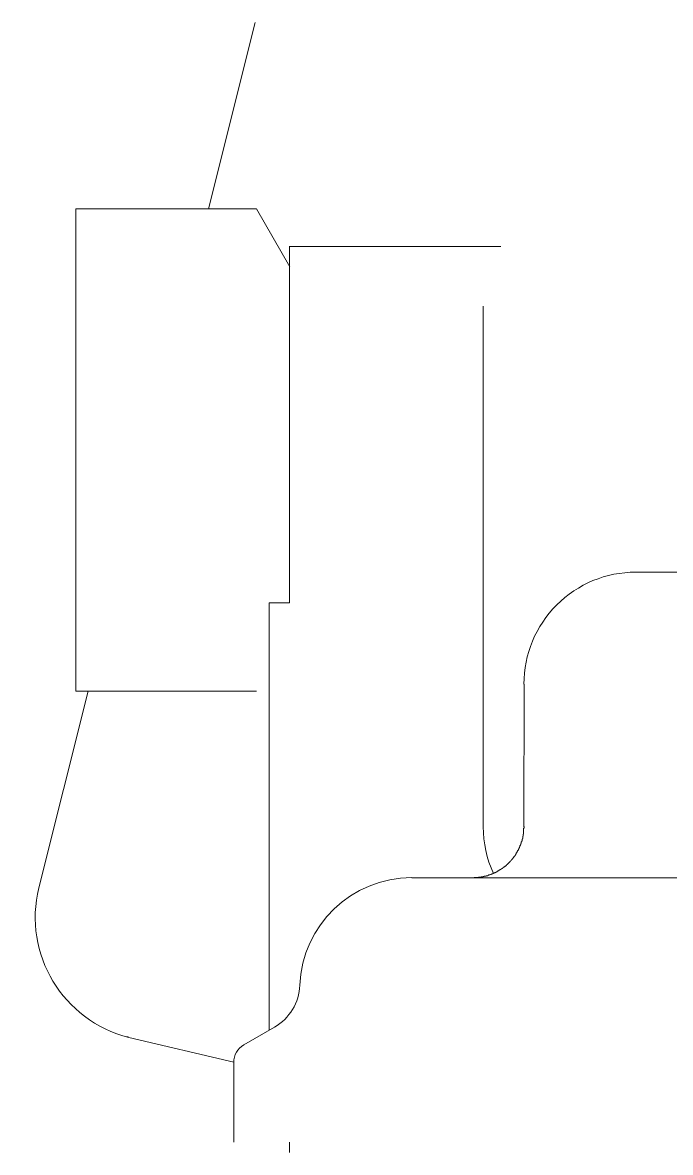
# Model space of a CAD drawing. Header units: millimetres. Extents: x 5194 to 16594, y 329 to 7592.
# Drawn here: x 10090.2 to 10153.8, y 3955.2 to 4066.2 of the extents above; entities that cross this region are included whole.
import ezdxf

# ---------------------------------------------------------------- set-up
doc = ezdxf.new("R2010")
doc.units = ezdxf.units.MM
doc.header["$MEASUREMENT"] = 0
doc.layers.add('PDF_Geometry', color=7, linetype='Continuous', true_color=0x231f20)

msp = doc.modelspace()

# ---------------------------------------------------------------- linework, layer by layer
at = {"layer": 'PDF_Geometry', "color": 0, "lineweight": 9}
for p, q in [((10108.44, 4047.86), (10113, 4066.17)), ((10095.39, 4000.5), (10095.39, 4047.86)), ((10095.39, 4047.86), (10113.14, 4047.86)), ((10113.14, 4047.86), (10116.4, 4042.17)), ((10116.39, 4009.17), (10116.39, 4044.19)), ((10116.39, 4044.18), (10137.14, 4044.18)), ((10135.41, 4038.32), (10135.41, 3987.18)), ((10150.39, 4012.18), (10206.39, 4012.18)), ((10114.37, 3967.19), (10114.37, 4009.18)), ((10114.37, 4009.17), (10116.39, 4009.17)), ((10139.4, 3987.18), (10139.41, 4001.19)), ((10091.77, 3981.17), (10096.6, 4000.49)), ((10113.14, 4000.5), (10095.39, 4000.5)), ((10139.3, 3986.24), (10139.3, 3986.26)), ((10139.3, 3986.26), (10139.32, 3986.26)), ((10139.3, 3986.22), (10139.3, 3986.24)), ((10139.32, 3986.42), (10139.32, 3986.44)), ((10139.32, 3986.44), (10139.34, 3986.44)), ((10139.32, 3986.26), (10139.32, 3986.29)), ((10139.34, 3986.6), (10139.34, 3986.62)), ((10139.34, 3986.62), (10139.37, 3986.62)), ((10139.34, 3986.44), (10139.34, 3986.47)), ((10139.37, 3987.03), (10139.41, 3987.05)), ((10139.37, 3987.01), (10139.37, 3987.03)), ((10139.37, 3986.62), (10139.37, 3986.65)), ((10139.41, 3987.16), (10139.41, 3987.19)), ((10139.41, 3987.14), (10139.41, 3987.16)), ((10139.41, 3987.12), (10139.41, 3987.14)), ((10139.41, 3987.1), (10139.41, 3987.12)), ((10139.41, 3987.07), (10139.41, 3987.1)), ((10139.41, 3987.05), (10139.41, 3987.07)), ((10138.94, 3985.12), (10138.96, 3985.14)), ((10138.96, 3985.18), (10138.96, 3985.21)), ((10138.96, 3985.21), (10139.01, 3985.21)), ((10138.96, 3985.16), (10138.96, 3985.18)), ((10138.96, 3985.14), (10138.96, 3985.16)), ((10139.01, 3985.32), (10139.05, 3985.34)), ((10139.01, 3985.3), (10139.01, 3985.32)), ((10139.01, 3985.27), (10139.01, 3985.3)), ((10139.01, 3985.25), (10139.01, 3985.27)), ((10139.01, 3985.23), (10139.01, 3985.25)), ((10139.01, 3985.21), (10139.01, 3985.23)), ((10139.05, 3985.39), (10139.05, 3985.41)), ((10139.05, 3985.41), (10139.07, 3985.41)), ((10139.05, 3985.36), (10139.05, 3985.39)), ((10139.05, 3985.34), (10139.05, 3985.36)), ((10139.07, 3985.43), (10139.07, 3985.45)), ((10139.07, 3985.45), (10139.1, 3985.45)), ((10139.07, 3985.41), (10139.07, 3985.43)), ((10139.1, 3985.5), (10139.1, 3985.52)), ((10139.1, 3985.52), (10139.12, 3985.52)), ((10139.1, 3985.48), (10139.1, 3985.5)), ((10139.1, 3985.45), (10139.1, 3985.48)), ((10139.12, 3985.57), (10139.14, 3985.59)), ((10139.12, 3985.54), (10139.12, 3985.57)), ((10139.12, 3985.52), (10139.12, 3985.54)), ((10139.14, 3985.66), (10139.14, 3985.68)), ((10139.14, 3985.68), (10139.19, 3985.68)), ((10139.14, 3985.63), (10139.14, 3985.66)), ((10139.14, 3985.61), (10139.14, 3985.63)), ((10139.14, 3985.59), (10139.14, 3985.61)), ((10139.19, 3985.79), (10139.19, 3985.81)), ((10139.19, 3985.81), (10139.23, 3985.81)), ((10139.19, 3985.77), (10139.19, 3985.79)), ((10139.19, 3985.75), (10139.19, 3985.77)), ((10139.19, 3985.72), (10139.19, 3985.75)), ((10139.19, 3985.7), (10139.19, 3985.72)), ((10139.19, 3985.68), (10139.19, 3985.7)), ((10139.23, 3985.95), (10139.25, 3985.97)), ((10139.23, 3985.93), (10139.23, 3985.95)), ((10139.23, 3985.9), (10139.23, 3985.93)), ((10139.23, 3985.88), (10139.23, 3985.9)), ((10139.23, 3985.86), (10139.23, 3985.88)), ((10139.23, 3985.84), (10139.23, 3985.86)), ((10139.23, 3985.81), (10139.23, 3985.84)), ((10139.25, 3985.99), (10139.25, 3986.02)), ((10139.25, 3986.02), (10139.28, 3986.02)), ((10139.25, 3985.97), (10139.25, 3985.99)), ((10139.28, 3986.13), (10139.28, 3986.15)), ((10139.28, 3986.15), (10139.3, 3986.15)), ((10139.28, 3986.11), (10139.28, 3986.13)), ((10139.28, 3986.08), (10139.28, 3986.11)), ((10139.28, 3986.06), (10139.28, 3986.08)), ((10139.28, 3986.04), (10139.28, 3986.06)), ((10139.28, 3986.02), (10139.28, 3986.04)), ((10139.3, 3986.2), (10139.3, 3986.22)), ((10139.3, 3986.17), (10139.3, 3986.2)), ((10139.3, 3986.15), (10139.3, 3986.17)), ((10138.26, 3984.04), (10138.31, 3984.06)), ((10138.26, 3984.01), (10138.26, 3984.04)), ((10138.31, 3984.08), (10138.33, 3984.1)), ((10138.31, 3984.06), (10138.31, 3984.08)), ((10138.33, 3984.1), (10138.35, 3984.1)), ((10138.35, 3984.13), (10138.38, 3984.15)), ((10138.35, 3984.1), (10138.35, 3984.13)), ((10138.38, 3984.15), (10138.38, 3984.17)), ((10138.38, 3984.17), (10138.4, 3984.17)), ((10138.4, 3984.19), (10138.42, 3984.22)), ((10138.4, 3984.17), (10138.4, 3984.19)), ((10138.42, 3984.22), (10138.44, 3984.24)), ((10138.44, 3984.26), (10138.49, 3984.28)), ((10138.44, 3984.24), (10138.44, 3984.26)), ((10138.49, 3984.31), (10138.49, 3984.33)), ((10138.49, 3984.33), (10138.51, 3984.33)), ((10138.49, 3984.28), (10138.49, 3984.31)), ((10138.51, 3984.33), (10138.53, 3984.35)), ((10138.53, 3984.37), (10138.53, 3984.4)), ((10138.53, 3984.4), (10138.56, 3984.4)), ((10138.53, 3984.35), (10138.53, 3984.37)), ((10138.56, 3984.4), (10138.58, 3984.42)), ((10138.58, 3984.44), (10138.58, 3984.46)), ((10138.58, 3984.46), (10138.6, 3984.46)), ((10138.58, 3984.42), (10138.58, 3984.44)), ((10138.6, 3984.49), (10138.62, 3984.51)), ((10138.6, 3984.46), (10138.6, 3984.49)), ((10138.62, 3984.51), (10138.62, 3984.53)), ((10138.62, 3984.53), (10138.65, 3984.53)), ((10138.65, 3984.58), (10138.67, 3984.6)), ((10138.65, 3984.55), (10138.65, 3984.58)), ((10138.65, 3984.53), (10138.65, 3984.55)), ((10138.67, 3984.6), (10138.69, 3984.6)), ((10138.69, 3984.64), (10138.69, 3984.67)), ((10138.69, 3984.67), (10138.71, 3984.67)), ((10138.69, 3984.62), (10138.69, 3984.64)), ((10138.69, 3984.6), (10138.69, 3984.62)), ((10138.71, 3984.69), (10138.74, 3984.71)), ((10138.71, 3984.67), (10138.71, 3984.69)), ((10138.74, 3984.73), (10138.76, 3984.76)), ((10138.74, 3984.71), (10138.74, 3984.73)), ((10138.76, 3984.76), (10138.76, 3984.78)), ((10138.76, 3984.78), (10138.78, 3984.78)), ((10138.78, 3984.82), (10138.78, 3984.85)), ((10138.78, 3984.85), (10138.83, 3984.85)), ((10138.78, 3984.8), (10138.78, 3984.82)), ((10138.78, 3984.78), (10138.78, 3984.8)), ((10138.83, 3984.89), (10138.85, 3984.91)), ((10138.83, 3984.87), (10138.83, 3984.89)), ((10138.83, 3984.85), (10138.83, 3984.87)), ((10138.85, 3984.94), (10138.87, 3984.96)), ((10138.85, 3984.91), (10138.85, 3984.94)), ((10138.87, 3984.98), (10138.89, 3985)), ((10138.87, 3984.96), (10138.87, 3984.98)), ((10138.89, 3985.03), (10138.92, 3985.05)), ((10138.89, 3985), (10138.89, 3985.03)), ((10138.92, 3985.09), (10138.94, 3985.12)), ((10138.92, 3985.07), (10138.92, 3985.09)), ((10138.92, 3985.05), (10138.92, 3985.07)), ((10136.96, 3982.89), (10136.98, 3982.91)), ((10136.98, 3982.91), (10136.98, 3982.93)), ((10136.98, 3982.93), (10137.03, 3982.93)), ((10137.03, 3982.93), (10137.05, 3982.93)), ((10137.05, 3982.93), (10137.05, 3982.96)), ((10137.05, 3982.96), (10137.07, 3982.96)), ((10137.07, 3982.96), (10137.07, 3982.98)), ((10137.07, 3982.98), (10137.1, 3982.98)), ((10137.1, 3982.98), (10137.12, 3982.98)), ((10137.12, 3982.98), (10137.14, 3983)), ((10137.14, 3983), (10137.16, 3983.02)), ((10137.16, 3983.02), (10137.16, 3983.05)), ((10137.16, 3983.05), (10137.21, 3983.05)), ((10137.21, 3983.05), (10137.23, 3983.05)), ((10137.23, 3983.05), (10137.23, 3983.07)), ((10137.23, 3983.07), (10137.25, 3983.07)), ((10137.25, 3983.09), (10137.28, 3983.11)), ((10137.25, 3983.07), (10137.25, 3983.09)), ((10137.28, 3983.11), (10137.3, 3983.11)), ((10137.3, 3983.11), (10137.32, 3983.11)), ((10137.32, 3983.11), (10137.34, 3983.14)), ((10137.34, 3983.14), (10137.39, 3983.16)), ((10137.39, 3983.16), (10137.39, 3983.18)), ((10137.39, 3983.18), (10137.41, 3983.18)), ((10137.41, 3983.18), (10137.43, 3983.18)), ((10137.43, 3983.2), (10137.46, 3983.23)), ((10137.43, 3983.18), (10137.43, 3983.2)), ((10137.46, 3983.23), (10137.48, 3983.23)), ((10137.48, 3983.23), (10137.48, 3983.25)), ((10137.48, 3983.25), (10137.5, 3983.25)), ((10137.5, 3983.25), (10137.52, 3983.27)), ((10137.52, 3983.27), (10137.57, 3983.29)), ((10137.57, 3983.29), (10137.59, 3983.32)), ((10137.59, 3983.32), (10137.61, 3983.34)), ((10137.61, 3983.34), (10137.61, 3983.36)), ((10137.61, 3983.36), (10137.63, 3983.36)), ((10137.63, 3983.36), (10137.66, 3983.36)), ((10137.66, 3983.38), (10137.68, 3983.41)), ((10137.66, 3983.36), (10137.66, 3983.38)), ((10137.68, 3983.41), (10137.68, 3983.43)), ((10137.68, 3983.43), (10137.72, 3983.43)), ((10137.72, 3983.45), (10137.72, 3983.47)), ((10137.72, 3983.47), (10137.75, 3983.47)), ((10137.72, 3983.43), (10137.72, 3983.45)), ((10137.75, 3983.47), (10137.77, 3983.47)), ((10137.77, 3983.5), (10137.77, 3983.52)), ((10137.77, 3983.52), (10137.79, 3983.52)), ((10137.77, 3983.47), (10137.77, 3983.5)), ((10137.79, 3983.52), (10137.81, 3983.54)), ((10137.81, 3983.54), (10137.84, 3983.56)), ((10137.84, 3983.56), (10137.86, 3983.59)), ((10137.86, 3983.59), (10137.9, 3983.61)), ((10137.9, 3983.63), (10137.95, 3983.65)), ((10137.9, 3983.61), (10137.9, 3983.63)), ((10137.95, 3983.65), (10137.95, 3983.68)), ((10137.95, 3983.68), (10137.97, 3983.68)), ((10137.97, 3983.68), (10137.97, 3983.7)), ((10137.97, 3983.7), (10137.99, 3983.7)), ((10137.99, 3983.72), (10138.02, 3983.74)), ((10137.99, 3983.7), (10137.99, 3983.72)), ((10138.02, 3983.74), (10138.04, 3983.74)), ((10138.04, 3983.77), (10138.04, 3983.79)), ((10138.04, 3983.79), (10138.08, 3983.79)), ((10138.04, 3983.74), (10138.04, 3983.77)), ((10138.08, 3983.83), (10138.13, 3983.86)), ((10138.08, 3983.81), (10138.08, 3983.83)), ((10138.08, 3983.79), (10138.08, 3983.81)), ((10128.39, 3982.17), (10200.24, 3982.17)), ((10134.4, 3982.17), (10134.44, 3982.17)), ((10134.44, 3982.17), (10134.49, 3982.17)), ((10134.49, 3982.17), (10134.51, 3982.17)), ((10134.51, 3982.17), (10134.51, 3982.19)), ((10134.51, 3982.19), (10134.53, 3982.19)), ((10134.91, 3982.19), (10134.94, 3982.19)), ((10134.94, 3982.19), (10134.94, 3982.22)), ((10134.94, 3982.22), (10134.96, 3982.22)), ((10134.96, 3982.22), (10135, 3982.22)), ((10135, 3982.22), (10135.03, 3982.22)), ((10135.03, 3982.22), (10135.05, 3982.22)), ((10135.05, 3982.22), (10135.07, 3982.22)), ((10135.07, 3982.22), (10135.09, 3982.24)), ((10135.09, 3982.24), (10135.12, 3982.24)), ((10135.12, 3982.24), (10135.14, 3982.24)), ((10135.14, 3982.24), (10135.18, 3982.24)), ((10135.18, 3982.24), (10135.21, 3982.24)), ((10135.21, 3982.24), (10135.23, 3982.26)), ((10135.23, 3982.26), (10135.25, 3982.26)), ((10135.25, 3982.26), (10135.27, 3982.26)), ((10135.27, 3982.26), (10135.3, 3982.26)), ((10135.3, 3982.26), (10135.32, 3982.26)), ((10135.32, 3982.26), (10135.36, 3982.26)), ((10135.36, 3982.26), (10135.39, 3982.26)), ((10135.39, 3982.26), (10135.41, 3982.26)), ((10135.41, 3982.26), (10135.41, 3982.28)), ((10135.41, 3982.28), (10135.43, 3982.28)), ((10135.43, 3982.28), (10135.45, 3982.28)), ((10135.45, 3982.28), (10135.48, 3982.28)), ((10135.48, 3982.28), (10135.5, 3982.31)), ((10135.5, 3982.31), (10135.54, 3982.31)), ((10135.54, 3982.31), (10135.54, 3982.33)), ((10135.54, 3982.33), (10135.59, 3982.33)), ((10135.59, 3982.33), (10135.61, 3982.33)), ((10135.61, 3982.33), (10135.63, 3982.33)), ((10135.63, 3982.33), (10135.66, 3982.33)), ((10135.66, 3982.33), (10135.68, 3982.33)), ((10135.68, 3982.33), (10135.68, 3982.35)), ((10135.68, 3982.35), (10135.72, 3982.35)), ((10135.72, 3982.35), (10135.72, 3982.37)), ((10135.72, 3982.37), (10135.77, 3982.37)), ((10135.77, 3982.37), (10135.79, 3982.37)), ((10135.79, 3982.37), (10135.81, 3982.37)), ((10135.81, 3982.37), (10135.84, 3982.37)), ((10135.84, 3982.37), (10135.84, 3982.4)), ((10135.84, 3982.4), (10135.86, 3982.4)), ((10135.86, 3982.4), (10135.88, 3982.4)), ((10135.88, 3982.4), (10135.88, 3982.42)), ((10135.88, 3982.42), (10135.93, 3982.42)), ((10135.93, 3982.42), (10135.95, 3982.44)), ((10135.95, 3982.44), (10135.97, 3982.44)), ((10135.97, 3982.44), (10135.99, 3982.44)), ((10135.99, 3982.44), (10136.02, 3982.44)), ((10136.02, 3982.44), (10136.04, 3982.46)), ((10136.04, 3982.46), (10136.06, 3982.46)), ((10136.06, 3982.46), (10136.11, 3982.49)), ((10136.11, 3982.49), (10136.13, 3982.49)), ((10136.13, 3982.49), (10136.15, 3982.49)), ((10136.15, 3982.49), (10136.17, 3982.49)), ((10136.17, 3982.49), (10136.17, 3982.51)), ((10136.17, 3982.51), (10136.2, 3982.51)), ((10136.2, 3982.51), (10136.22, 3982.53)), ((10136.22, 3982.53), (10136.24, 3982.53)), ((10136.24, 3982.53), (10136.24, 3982.55)), ((10136.24, 3982.55), (10136.29, 3982.55)), ((10136.29, 3982.55), (10136.31, 3982.55)), ((10136.31, 3982.55), (10136.33, 3982.55)), ((10136.33, 3982.55), (10136.33, 3982.58)), ((10136.33, 3982.58), (10136.35, 3982.58)), ((10136.35, 3982.58), (10136.38, 3982.6)), ((10136.38, 3982.6), (10136.4, 3982.6)), ((10136.4, 3982.6), (10136.42, 3982.62)), ((10136.42, 3982.62), (10136.47, 3982.62)), ((10136.47, 3982.62), (10136.47, 3982.64)), ((10136.47, 3982.64), (10136.49, 3982.64)), ((10136.49, 3982.64), (10136.51, 3982.64)), ((10136.51, 3982.64), (10136.53, 3982.64)), ((10136.53, 3982.64), (10136.56, 3982.67)), ((10136.56, 3982.67), (10136.58, 3982.69)), ((10136.58, 3982.69), (10136.6, 3982.69)), ((10136.6, 3982.69), (10136.65, 3982.69)), ((10136.65, 3982.71), (10136.69, 3982.73)), ((10136.65, 3982.69), (10136.65, 3982.71)), ((10136.69, 3982.73), (10136.71, 3982.76)), ((10136.71, 3982.76), (10136.74, 3982.76)), ((10136.74, 3982.76), (10136.76, 3982.78)), ((10136.76, 3982.78), (10136.8, 3982.8)), ((10136.8, 3982.8), (10136.85, 3982.8)), ((10136.85, 3982.82), (10136.87, 3982.85)), ((10136.85, 3982.8), (10136.85, 3982.82)), ((10136.87, 3982.85), (10136.89, 3982.85)), ((10136.89, 3982.85), (10136.89, 3982.87)), ((10136.89, 3982.87), (10136.92, 3982.87)), ((10136.92, 3982.87), (10136.94, 3982.87)), ((10136.94, 3982.87), (10136.96, 3982.89)), ((10111.88, 3965.74), (10114.9, 3967.5)), ((10110.9, 3964.04), (10100.6, 3966.49)), ((10110.9, 3956.18), (10110.9, 3964.04)), ((10116.39, 3956.18), (10116.39, 3955.19))]:
    msp.add_line(p, q, dxfattribs=at)
for centre, major_axis, start_param, end_param in [((10150.39, 4001.2), (7.77, 7.77), 0.785666, 2.357556), ((10146.2, 3987.11), (7.63, 7.63), 2.349736, 2.787729), ((10128.39, 3971.16), (-7.79, 7.79), -0.7851, 0.743991), ((10103.56, 3978.27), (-8.59, 8.59), 0.543891, 2.109949), ((10112.42, 3971.81), (3.52, 3.52), 4.449038, 5.458299)]:
    msp.add_ellipse(centre, major_axis=major_axis, ratio=1, start_param=start_param, end_param=end_param, dxfattribs=at)
for points in [[(10139.32, 3986.29), (10139.32, 3986.33), (10139.32, 3986.38), (10139.32, 3986.42)], [(10139.34, 3986.47), (10139.34, 3986.51), (10139.34, 3986.56), (10139.34, 3986.6)], [(10139.37, 3986.65), (10139.37, 3986.76), (10139.37, 3986.89), (10139.37, 3987.01)], [(10138.13, 3983.86), (10138.26, 3983.97), (10138.13, 3983.9), (10138.26, 3984.01)], [(10134.53, 3982.19), (10134.67, 3982.19), (10134.78, 3982.19), (10134.91, 3982.19)], [(10100.4, 3966.55), (10100.47, 3966.55), (10100.54, 3966.53), (10100.61, 3966.51)], [(10111.88, 3965.74), (10111.26, 3965.41), (10110.9, 3964.75), (10110.9, 3964.03)]]:
    msp.add_open_spline(points, degree=3, dxfattribs=at)

doc.saveas('drawing.dxf')
